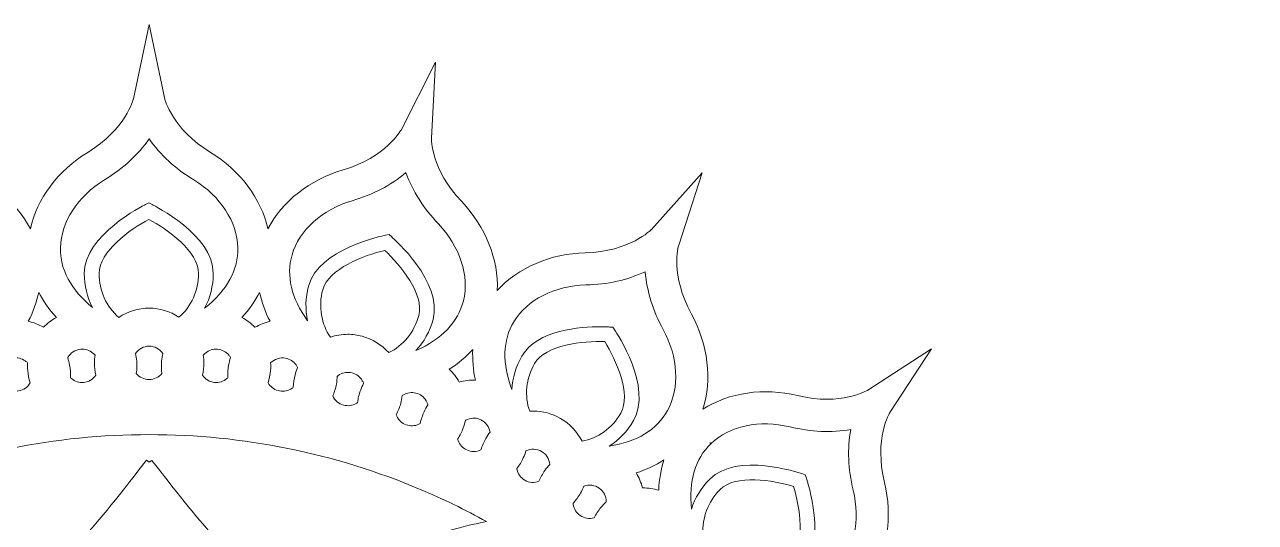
# Model space of a CAD drawing. Header units: millimetres. Extents: x 146 to 1170, y -927 to -143.
# Drawn here: x 968.6 to 1170.3, y -226.2 to -144.6 of the extents above; entities that cross this region are included whole.
import ezdxf

# ---------------------------------------------------------------- set-up
doc = ezdxf.new("R2010")
doc.units = ezdxf.units.MM
doc.header["$MEASUREMENT"] = 0
doc.layers.add('Layer 4', color=7, linetype='Continuous')

msp = doc.modelspace()

# ---------------------------------------------------------------- linework, layer by layer
at = {"layer": 'Layer 4', "lineweight": 0}
for points, knots in [([(1146.48, -357.68), (1144.89, -352.23), (1141.3, -347.68), (1136.8, -345.36), (1141.74, -344.28), (1146.39, -340.81), (1149.34, -335.97), (1153.17, -329.69), (1158.04, -328.49), (1158.08, -328.48), (1158.08, -328.48), (1170.28, -325.9), (1170.28, -325.9), (1170.28, -325.9), (1158.1, -323.32), (1158.1, -323.32), (1158.05, -323.31), (1153.16, -322.1), (1149.34, -315.84), (1146.39, -310.99), (1141.74, -307.53), (1136.8, -306.44), (1141.3, -304.12), (1144.89, -299.57), (1146.48, -294.13), (1148.55, -287.06), (1152.95, -284.66), (1152.99, -284.64), (1152.99, -284.64), (1164.1, -278.99), (1164.1, -278.99), (1164.1, -278.99), (1151.67, -279.65), (1151.67, -279.65), (1151.47, -279.65), (1146.53, -279.7), (1141.27, -274.69), (1137.17, -270.77), (1131.79, -268.62), (1126.73, -268.86), (1130.47, -265.45), (1132.76, -260.12), (1132.89, -254.45), (1133.07, -247.06), (1136.58, -243.74), (1136.72, -243.6), (1136.72, -243.6), (1145.99, -235.27), (1145.99, -235.27), (1145.99, -235.27), (1134.15, -239.13), (1134.15, -239.13), (1134.1, -239.14), (1129.27, -240.54), (1122.83, -237.02), (1117.85, -234.3), (1112.09, -233.62), (1107.27, -235.15), (1110, -230.89), (1110.84, -225.16), (1109.5, -219.65), (1107.76, -212.5), (1110.36, -208.21), (1110.39, -208.17), (1110.39, -208.17), (1117.18, -197.73), (1117.18, -197.73), (1117.18, -197.73), (1106.75, -204.52), (1106.75, -204.52), (1106.7, -204.54), (1102.4, -207.15), (1095.26, -205.41), (1089.75, -204.07), (1084.02, -204.91), (1079.76, -207.64), (1081.29, -202.82), (1080.61, -197.06), (1077.89, -192.08), (1074.34, -185.59), (1075.72, -180.96), (1075.78, -180.77), (1075.78, -180.77), (1079.64, -168.92), (1079.64, -168.92), (1079.64, -168.92), (1071.32, -178.18), (1071.32, -178.18), (1071.29, -178.22), (1067.78, -181.85), (1060.46, -182.02), (1054.79, -182.15), (1049.46, -184.44), (1046.06, -188.18), (1046.29, -183.13), (1044.14, -177.74), (1040.23, -173.64), (1035.14, -168.31), (1035.26, -163.3), (1035.26, -163.26), (1035.26, -163.26), (1035.92, -150.81), (1035.92, -150.81), (1035.92, -150.81), (1030.28, -161.91), (1030.28, -161.91), (1030.26, -161.95), (1027.82, -166.37), (1020.79, -168.43), (1015.34, -170.03), (1010.79, -173.61), (1008.47, -178.11), (1007.38, -173.17), (1003.92, -168.52), (999.07, -165.57), (992.79, -161.74), (991.6, -156.87), (991.59, -156.83), (991.59, -156.83), (989.01, -144.64), (989.01, -144.64), (989.01, -144.64), (986.43, -156.81), (986.43, -156.81), (986.42, -156.86), (985.2, -161.76), (978.95, -165.57), (974.1, -168.52), (970.63, -173.17), (969.55, -178.11), (967.23, -173.61), (962.68, -170.03), (957.23, -168.43), (950.18, -166.36), (947.76, -161.96), (947.74, -161.92), (947.74, -161.92), (942.09, -150.81), (942.09, -150.81), (942.09, -150.81), (942.75, -163.24), (942.75, -163.24), (942.76, -163.29), (942.86, -168.33), (937.79, -173.64), (933.87, -177.74), (931.73, -183.13), (931.96, -188.18), (928.55, -184.44), (923.23, -182.15), (917.56, -182.02), (910.21, -181.85), (906.74, -178.22), (906.71, -178.19), (906.71, -178.19), (898.37, -168.92), (898.37, -168.92), (898.37, -168.92), (902.23, -180.76), (902.23, -180.76), (902.25, -180.81), (903.65, -185.65), (900.13, -192.08), (897.41, -197.06), (896.73, -202.82), (898.26, -207.64), (894, -204.91), (888.27, -204.07), (882.75, -205.41), (875.6, -207.15), (871.32, -204.55), (871.28, -204.52), (871.28, -204.52), (860.83, -197.73), (860.83, -197.73), (860.83, -197.73), (867.62, -208.16), (867.62, -208.16), (867.65, -208.2), (870.25, -212.51), (868.52, -219.65), (867.18, -225.16), (868.02, -230.89), (870.74, -235.15), (865.92, -233.62), (860.17, -234.3), (855.19, -237.02), (848.74, -240.55), (843.92, -239.14), (843.88, -239.13), (843.88, -239.13), (832.03, -235.27), (832.03, -235.27), (832.03, -235.27), (841.29, -243.59), (841.29, -243.59), (841.32, -243.63), (844.95, -247.12), (845.13, -254.45), (845.26, -260.12), (847.55, -265.45), (851.29, -268.86), (846.23, -268.62), (840.85, -270.77), (836.74, -274.68), (831.37, -279.81), (826.42, -279.65), (826.36, -279.65), (826.36, -279.65), (813.92, -278.99), (813.92, -278.99), (813.92, -278.99), (825.02, -284.63), (825.02, -284.63), (825.06, -284.65), (829.47, -287.08), (831.54, -294.13), (833.13, -299.57), (836.72, -304.12), (841.21, -306.44), (836.27, -307.53), (831.63, -310.99), (828.68, -315.84), (824.85, -322.11), (819.98, -323.31), (819.93, -323.32), (819.93, -323.32), (807.74, -325.9), (807.74, -325.9), (807.74, -325.9), (819.92, -328.48), (819.92, -328.48), (819.97, -328.49), (824.86, -329.7), (828.68, -335.97), (831.63, -340.81), (836.27, -344.28), (841.21, -345.36), (836.72, -347.68), (833.13, -352.23), (831.54, -357.68), (829.45, -364.78), (825.2, -367.08), (825.03, -367.17), (825.03, -367.17), (813.92, -372.82), (813.92, -372.82), (813.92, -372.82), (826.35, -372.16), (826.35, -372.16), (826.56, -372.16), (831.46, -372.08), (836.74, -377.12), (840.85, -381.04), (846.24, -383.19), (851.29, -382.95), (847.55, -386.36), (845.26, -391.68), (845.13, -397.35), (844.95, -404.72), (841.33, -408.17), (841.29, -408.2), (841.29, -408.2), (832.03, -416.54), (832.03, -416.54), (832.03, -416.54), (843.87, -412.68), (843.87, -412.68), (843.91, -412.66), (848.74, -411.26), (855.19, -414.78), (860.17, -417.5), (865.92, -418.18), (870.74, -416.65), (868.01, -420.91), (867.18, -426.64), (868.52, -432.16), (870.27, -439.35), (867.74, -443.46), (867.63, -443.63), (867.63, -443.63), (860.83, -454.08), (860.83, -454.08), (860.83, -454.08), (871.27, -447.29), (871.27, -447.29), (871.31, -447.26), (875.61, -444.66), (882.75, -446.39), (888.27, -447.73), (894, -446.9), (898.26, -444.17), (896.73, -448.99), (897.41, -454.74), (900.13, -459.72), (903.65, -466.17), (902.25, -470.99), (902.24, -471.03), (902.24, -471.03), (898.38, -482.88), (898.38, -482.88), (898.38, -482.88), (906.7, -473.62), (906.7, -473.62), (906.73, -473.59), (910.23, -469.96), (917.56, -469.79), (923.23, -469.65), (928.55, -467.36), (931.96, -463.62), (931.73, -468.68), (933.87, -474.06), (937.79, -478.17), (942.88, -483.5), (942.76, -488.5), (942.75, -488.55), (942.75, -488.55), (942.09, -500.99), (942.09, -500.99), (942.09, -500.99), (947.74, -489.9), (947.74, -489.9), (947.76, -489.85), (950.19, -485.44), (957.23, -483.38), (962.68, -481.78), (967.23, -478.19), (969.55, -473.7), (970.63, -478.64), (974.1, -483.28), (978.95, -486.23), (985.22, -490.06), (986.42, -494.93), (986.43, -494.98), (986.43, -494.98), (989.01, -507.17), (989.01, -507.17), (989.01, -507.17), (991.59, -494.99), (991.59, -494.99), (991.6, -494.94), (992.82, -490.04), (999.07, -486.23), (1003.92, -483.28), (1007.38, -478.64), (1008.47, -473.7), (1010.79, -478.19), (1015.34, -481.78), (1020.79, -483.38), (1027.88, -485.46), (1030.18, -489.71), (1030.27, -489.88), (1030.27, -489.88), (1035.92, -500.99), (1035.92, -500.99), (1035.92, -500.99), (1035.26, -488.56), (1035.26, -488.56), (1035.26, -488.51), (1035.16, -483.48), (1040.23, -478.17), (1044.14, -474.06), (1046.29, -468.68), (1046.05, -463.62), (1049.46, -467.36), (1054.79, -469.65), (1060.46, -469.79), (1067.81, -469.96), (1071.28, -473.58), (1071.31, -473.62), (1071.31, -473.62), (1079.64, -482.88), (1079.64, -482.88), (1079.64, -482.88), (1075.79, -471.05), (1075.79, -471.05), (1075.77, -471), (1074.38, -466.15), (1077.89, -459.72), (1080.61, -454.74), (1081.29, -448.99), (1079.76, -444.17), (1084.02, -446.9), (1089.75, -447.73), (1095.26, -446.39), (1102.41, -444.65), (1106.7, -447.26), (1106.74, -447.28), (1106.74, -447.28), (1117.18, -454.08), (1117.18, -454.08), (1117.18, -454.08), (1110.39, -443.64), (1110.39, -443.64), (1110.37, -443.6), (1107.76, -439.29), (1109.5, -432.16), (1110.84, -426.64), (1110, -420.91), (1107.27, -416.65), (1112.1, -418.18), (1117.85, -417.5), (1122.83, -414.78), (1129.31, -411.24), (1133.95, -412.62), (1134.14, -412.67), (1134.14, -412.67), (1145.99, -416.54), (1145.99, -416.54), (1145.99, -416.54), (1136.73, -408.21), (1136.73, -408.21), (1136.69, -408.18), (1133.06, -404.69), (1132.89, -397.35), (1132.76, -391.68), (1130.47, -386.36), (1126.73, -382.95), (1131.79, -383.19), (1137.17, -381.04), (1141.27, -377.12), (1146.6, -372.04), (1151.6, -372.15), (1151.65, -372.16), (1151.65, -372.16), (1164.1, -372.82), (1164.1, -372.82), (1164.1, -372.82), (1153, -367.17), (1153, -367.17), (1152.96, -367.15), (1148.55, -364.73), (1146.48, -357.68)], [0, 0, 0, 0, 1, 1, 1, 2, 2, 2, 3, 3, 3, 4, 4, 4, 5, 5, 5, 6, 6, 6, 7, 7, 7, 8, 8, 8, 9, 9, 9, 10, 10, 10, 11, 11, 11, 12, 12, 12, 13, 13, 13, 14, 14, 14, 15, 15, 15, 16, 16, 16, 17, 17, 17, 18, 18, 18, 19, 19, 19, 20, 20, 20, 21, 21, 21, 22, 22, 22, 23, 23, 23, 24, 24, 24, 25, 25, 25, 26, 26, 26, 27, 27, 27, 28, 28, 28, 29, 29, 29, 30, 30, 30, 31, 31, 31, 32, 32, 32, 33, 33, 33, 34, 34, 34, 35, 35, 35, 36, 36, 36, 37, 37, 37, 38, 38, 38, 39, 39, 39, 40, 40, 40, 41, 41, 41, 42, 42, 42, 43, 43, 43, 44, 44, 44, 45, 45, 45, 46, 46, 46, 47, 47, 47, 48, 48, 48, 49, 49, 49, 50, 50, 50, 51, 51, 51, 52, 52, 52, 53, 53, 53, 54, 54, 54, 55, 55, 55, 56, 56, 56, 57, 57, 57, 58, 58, 58, 59, 59, 59, 60, 60, 60, 61, 61, 61, 62, 62, 62, 63, 63, 63, 64, 64, 64, 65, 65, 65, 66, 66, 66, 67, 67, 67, 68, 68, 68, 69, 69, 69, 70, 70, 70, 71, 71, 71, 72, 72, 72, 73, 73, 73, 74, 74, 74, 75, 75, 75, 76, 76, 76, 77, 77, 77, 78, 78, 78, 79, 79, 79, 80, 80, 80, 81, 81, 81, 82, 82, 82, 83, 83, 83, 84, 84, 84, 85, 85, 85, 86, 86, 86, 87, 87, 87, 88, 88, 88, 89, 89, 89, 90, 90, 90, 91, 91, 91, 92, 92, 92, 93, 93, 93, 94, 94, 94, 95, 95, 95, 96, 96, 96, 97, 97, 97, 98, 98, 98, 99, 99, 99, 100, 100, 100, 101, 101, 101, 102, 102, 102, 103, 103, 103, 104, 104, 104, 105, 105, 105, 106, 106, 106, 107, 107, 107, 108, 108, 108, 109, 109, 109, 110, 110, 110, 111, 111, 111, 112, 112, 112, 113, 113, 113, 114, 114, 114, 115, 115, 115, 116, 116, 116, 117, 117, 117, 118, 118, 118, 119, 119, 119, 120, 120, 120, 121, 121, 121, 122, 122, 122, 123, 123, 123, 124, 124, 124, 125, 125, 125, 126, 126, 126, 127, 127, 127, 128, 128, 128, 129, 129, 129, 130, 130, 130, 131, 131, 131, 132, 132, 132, 133, 133, 133, 134, 134, 134, 135, 135, 135, 136, 136, 136, 137, 137, 137, 138, 138, 138, 139, 139, 139, 140, 140, 140, 141, 141, 141, 142, 142, 142, 143, 143, 143, 144, 144, 144, 144]), ([(998.1, -191.11), (999.03, -189.38), (999.51, -187.44), (999.51, -185.41), (999.51, -179.08), (989.89, -174.31), (989.48, -174.11), (989.48, -174.11), (988.95, -173.85), (988.95, -173.85), (988.95, -173.85), (988.42, -174.11), (988.42, -174.11), (988.01, -174.31), (978.39, -179.09), (978.39, -185.41), (978.39, -187.37), (978.85, -189.27), (979.72, -190.96), (976.2, -188.08), (974.39, -184.73), (974.47, -181.2), (974.56, -177), (977.33, -172.73), (981.69, -170.08), (981.69, -170.08), (981.69, -170.08), (981.69, -170.08), (984.72, -168.23), (987.18, -165.97), (989.01, -163.34), (990.84, -165.97), (993.3, -168.24), (996.33, -170.08), (1000.69, -172.73), (1003.46, -176.99), (1003.55, -181.2), (1003.63, -184.79), (1001.75, -188.2), (998.1, -191.11)], [0, 0, 0, 0, 1, 1, 1, 2, 2, 2, 3, 3, 3, 4, 4, 4, 5, 5, 5, 6, 6, 6, 7, 7, 7, 8, 8, 8, 9, 9, 9, 10, 10, 10, 11, 11, 11, 12, 12, 12, 13, 13, 13, 13]), ([(1040.51, -189.89), (1039.65, -193.37), (1036.97, -196.17), (1032.72, -198.04), (1034.04, -196.62), (1035.01, -194.87), (1035.53, -192.93), (1037.16, -186.82), (1029.11, -179.72), (1028.76, -179.42), (1028.76, -179.42), (1028.32, -179.03), (1028.32, -179.03), (1028.32, -179.03), (1027.74, -179.14), (1027.74, -179.14), (1027.29, -179.23), (1016.76, -181.35), (1015.13, -187.46), (1014.62, -189.36), (1014.57, -191.31), (1014.98, -193.17), (1012.31, -189.48), (1011.43, -185.76), (1012.42, -182.36), (1013.59, -178.33), (1017.37, -174.93), (1022.27, -173.49), (1025.67, -172.5), (1028.63, -170.95), (1031.08, -168.88), (1032.17, -171.9), (1033.96, -174.72), (1036.41, -177.28), (1039.93, -180.98), (1041.51, -185.81), (1040.51, -189.89)], [0, 0, 0, 0, 1, 1, 1, 2, 2, 2, 3, 3, 3, 4, 4, 4, 5, 5, 5, 6, 6, 6, 7, 7, 7, 8, 8, 8, 9, 9, 9, 10, 10, 10, 11, 11, 11, 12, 12, 12, 12]), ([(988.95, -176.54), (992.03, -178.18), (997.1, -181.83), (997.1, -185.41), (997.1, -188.2), (995.91, -190.86), (993.9, -192.56), (992.43, -191.6), (990.74, -191.09), (989.01, -191.09), (987.24, -191.09), (985.53, -191.61), (984.05, -192.6), (982.01, -190.9), (980.8, -188.22), (980.8, -185.41), (980.8, -181.84), (985.87, -178.19), (988.95, -176.54)], [0, 0, 0, 0, 1, 1, 1, 2, 2, 2, 3, 3, 3, 4, 4, 4, 5, 5, 5, 6, 6, 6, 6]), ([(1017.45, -188.08), (1018.38, -184.64), (1024.22, -182.42), (1027.62, -181.63), (1030.18, -184.02), (1034.13, -188.85), (1033.2, -192.3), (1032.48, -195), (1030.64, -197.25), (1028.27, -198.38), (1027.1, -197.07), (1025.6, -196.14), (1023.9, -195.68), (1023.14, -195.48), (1022.35, -195.37), (1021.57, -195.37), (1020.59, -195.37), (1019.63, -195.53), (1018.71, -195.85), (1017.2, -193.68), (1016.73, -190.79), (1017.45, -188.08)], [0, 0, 0, 0, 1, 1, 1, 2, 2, 2, 3, 3, 3, 4, 4, 4, 5, 5, 5, 6, 6, 6, 7, 7, 7, 7]), ([(1073.95, -207.85), (1072.23, -210.99), (1068.93, -212.99), (1064.37, -213.7), (1066, -212.67), (1067.37, -211.24), (1068.37, -209.51), (1071.53, -204.04), (1065.59, -195.09), (1065.33, -194.71), (1065.33, -194.71), (1065.01, -194.22), (1065.01, -194.22), (1065.01, -194.22), (1064.42, -194.18), (1064.42, -194.18), (1064.32, -194.18), (1063.77, -194.14), (1062.93, -194.14), (1059.78, -194.14), (1052.57, -194.63), (1050.08, -198.95), (1049.09, -200.66), (1048.54, -202.53), (1048.46, -204.44), (1046.83, -200.17), (1046.93, -196.35), (1048.77, -193.31), (1050.95, -189.72), (1055.48, -187.41), (1060.58, -187.29), (1064.12, -187.21), (1067.39, -186.48), (1070.29, -185.12), (1070.56, -188.31), (1071.56, -191.51), (1073.26, -194.61), (1075.71, -199.1), (1075.97, -204.17), (1073.95, -207.85)], [0, 0, 0, 0, 1, 1, 1, 2, 2, 2, 3, 3, 3, 4, 4, 4, 5, 5, 5, 6, 6, 6, 7, 7, 7, 8, 8, 8, 9, 9, 9, 10, 10, 10, 11, 11, 11, 12, 12, 12, 13, 13, 13, 13]), ([(969.2, -193.24), (970.01, -191.68), (970.58, -190.09), (970.92, -188.5), (971.66, -189.95), (972.63, -191.34), (973.81, -192.63), (973.02, -193.06), (972.31, -193.59), (971.68, -194.23), (970.9, -193.77), (970.07, -193.44), (969.2, -193.24)], [0, 0, 0, 0, 1, 1, 1, 2, 2, 2, 3, 3, 3, 4, 4, 4, 4]), ([(1006.35, -194.23), (1005.72, -193.59), (1005, -193.05), (1004.21, -192.63), (1005.39, -191.33), (1006.36, -189.95), (1007.1, -188.5), (1007.44, -190.09), (1008.01, -191.68), (1008.82, -193.24), (1007.95, -193.45), (1007.12, -193.78), (1006.35, -194.23)], [0, 0, 0, 0, 1, 1, 1, 2, 2, 2, 3, 3, 3, 4, 4, 4, 4]), ([(991.11, -201.78), (990.59, -202.42), (989.83, -202.78), (989.01, -202.78), (988.18, -202.78), (987.42, -202.42), (986.91, -201.78), (987.01, -201.1), (987.02, -200.42), (986.97, -199.75), (986.93, -199.34), (986.86, -198.93), (986.77, -198.51), (987.27, -197.78), (988.12, -197.32), (989.01, -197.32), (989.89, -197.32), (990.74, -197.78), (991.25, -198.51), (991.15, -198.93), (991.09, -199.34), (991.05, -199.75), (990.99, -200.42), (991.01, -201.1), (991.11, -201.78)], [0, 0, 0, 0, 1, 1, 1, 2, 2, 2, 3, 3, 3, 4, 4, 4, 5, 5, 5, 6, 6, 6, 7, 7, 7, 8, 8, 8, 8]), ([(1063.66, -196.56), (1065.51, -199.52), (1068.07, -205.21), (1066.29, -208.31), (1064.89, -210.73), (1062.53, -212.43), (1059.94, -212.9), (1059.14, -211.32), (1057.93, -210.03), (1056.41, -209.15), (1055.06, -208.37), (1053.53, -207.96), (1051.96, -207.96), (1051.76, -207.96), (1051.57, -207.97), (1051.37, -207.98), (1050.47, -205.49), (1050.76, -202.58), (1052.17, -200.16), (1053.95, -197.07), (1060.17, -196.44), (1063.66, -196.56)], [0, 0, 0, 0, 1, 1, 1, 2, 2, 2, 3, 3, 3, 4, 4, 4, 5, 5, 5, 6, 6, 6, 7, 7, 7, 7]), ([(969.11, -201.31), (969.17, -201.98), (969.31, -202.65), (969.52, -203.3), (969.13, -204.02), (968.44, -204.51), (967.63, -204.65), (966.91, -204.78), (966.19, -204.61), (965.59, -204.2), (965.52, -204.15), (965.45, -204.1), (965.39, -204.04), (965.37, -203.35), (965.27, -202.67), (965.09, -202.02), (964.99, -201.62), (964.85, -201.23), (964.68, -200.84), (965.05, -200.02), (965.81, -199.43), (966.68, -199.28), (967.4, -199.15), (968.12, -199.31), (968.72, -199.73), (968.85, -199.82), (968.98, -199.93), (969.1, -200.05), (969.07, -200.48), (969.08, -200.9), (969.11, -201.31)], [0, 0, 0, 0, 1, 1, 1, 2, 2, 2, 3, 3, 3, 4, 4, 4, 5, 5, 5, 6, 6, 6, 7, 7, 7, 8, 8, 8, 9, 9, 9, 10, 10, 10, 10]), ([(980.28, -202.07), (979.83, -202.75), (979.1, -203.18), (978.28, -203.25), (977.55, -203.31), (976.84, -203.09), (976.29, -202.62), (976.22, -202.56), (976.16, -202.51), (976.1, -202.44), (976.14, -201.76), (976.1, -201.07), (975.98, -200.41), (975.91, -200), (975.8, -199.59), (975.67, -199.19), (976.11, -198.41), (976.92, -197.89), (977.8, -197.81), (978.54, -197.75), (979.23, -197.97), (979.79, -198.44), (979.92, -198.55), (980.04, -198.66), (980.14, -198.79), (980.08, -199.21), (980.05, -199.64), (980.05, -200.05), (980.05, -200.73), (980.13, -201.41), (980.28, -202.07)], [0, 0, 0, 0, 1, 1, 1, 2, 2, 2, 3, 3, 3, 4, 4, 4, 5, 5, 5, 6, 6, 6, 7, 7, 7, 8, 8, 8, 9, 9, 9, 10, 10, 10, 10]), ([(1002.04, -200.41), (1001.92, -201.07), (1001.88, -201.76), (1001.92, -202.44), (1001.86, -202.51), (1001.8, -202.56), (1001.73, -202.62), (1001.17, -203.09), (1000.47, -203.31), (999.74, -203.25), (998.92, -203.18), (998.19, -202.75), (997.73, -202.07), (997.89, -201.41), (997.97, -200.73), (997.97, -200.05), (997.97, -199.64), (997.94, -199.21), (997.88, -198.79), (997.98, -198.66), (998.1, -198.55), (998.22, -198.44), (998.79, -197.97), (999.48, -197.75), (1000.21, -197.81), (1000.94, -197.88), (1001.6, -198.22), (1002.07, -198.78), (1002.17, -198.9), (1002.27, -199.04), (1002.35, -199.18), (1002.21, -199.59), (1002.11, -200), (1002.04, -200.41)], [0, 0, 0, 0, 1, 1, 1, 2, 2, 2, 3, 3, 3, 4, 4, 4, 5, 5, 5, 6, 6, 6, 7, 7, 7, 8, 8, 8, 9, 9, 9, 10, 10, 10, 11, 11, 11, 11]), ([(1008.92, -200.05), (1009.55, -199.42), (1010.47, -199.12), (1011.34, -199.28), (1012.05, -199.4), (1012.68, -199.8), (1013.1, -200.4), (1013.19, -200.53), (1013.27, -200.68), (1013.34, -200.83), (1013.17, -201.22), (1013.03, -201.62), (1012.93, -202.02), (1012.75, -202.67), (1012.65, -203.35), (1012.63, -204.04), (1012.57, -204.09), (1012.5, -204.15), (1012.43, -204.2), (1011.83, -204.61), (1011.11, -204.78), (1010.39, -204.65), (1009.67, -204.52), (1009.05, -204.12), (1008.63, -203.53), (1008.58, -203.46), (1008.53, -203.38), (1008.49, -203.31), (1008.71, -202.66), (1008.84, -201.99), (1008.9, -201.31), (1008.94, -200.9), (1008.95, -200.48), (1008.92, -200.05)], [0, 0, 0, 0, 1, 1, 1, 2, 2, 2, 3, 3, 3, 4, 4, 4, 5, 5, 5, 6, 6, 6, 7, 7, 7, 8, 8, 8, 9, 9, 9, 10, 10, 10, 11, 11, 11, 11]), ([(1042.48, -202.88), (1041.59, -202.85), (1040.7, -202.96), (1039.83, -203.2), (1039.39, -202.42), (1038.84, -201.71), (1038.18, -201.1), (1039.66, -200.16), (1040.96, -199.07), (1042.04, -197.87), (1041.96, -199.49), (1042.1, -201.17), (1042.48, -202.88)], [0, 0, 0, 0, 1, 1, 1, 2, 2, 2, 3, 3, 3, 4, 4, 4, 4]), ([(1019.69, -203.52), (1019.76, -203.11), (1019.8, -202.69), (1019.81, -202.26), (1019.94, -202.16), (1020.07, -202.06), (1020.22, -201.98), (1020.84, -201.62), (1021.59, -201.52), (1022.29, -201.7), (1022.99, -201.89), (1023.58, -202.34), (1023.94, -202.98), (1024.03, -203.12), (1024.1, -203.27), (1024.15, -203.42), (1023.95, -203.8), (1023.77, -204.19), (1023.63, -204.58), (1023.4, -205.21), (1023.24, -205.88), (1023.16, -206.56), (1023.09, -206.61), (1023.02, -206.66), (1022.95, -206.7), (1022.31, -207.07), (1021.58, -207.16), (1020.87, -206.97), (1020.08, -206.76), (1019.44, -206.22), (1019.1, -205.47), (1019.37, -204.84), (1019.57, -204.18), (1019.69, -203.52)], [0, 0, 0, 0, 1, 1, 1, 2, 2, 2, 3, 3, 3, 4, 4, 4, 5, 5, 5, 6, 6, 6, 7, 7, 7, 8, 8, 8, 9, 9, 9, 10, 10, 10, 11, 11, 11, 11]), ([(1030.24, -206.66), (1030.34, -206.26), (1030.42, -205.84), (1030.47, -205.42), (1030.61, -205.32), (1030.75, -205.24), (1030.9, -205.17), (1031.56, -204.86), (1032.3, -204.83), (1032.98, -205.08), (1033.67, -205.33), (1034.22, -205.83), (1034.52, -206.49), (1034.59, -206.64), (1034.65, -206.79), (1034.69, -206.95), (1034.46, -207.31), (1034.25, -207.68), (1034.07, -208.06), (1033.79, -208.67), (1033.57, -209.32), (1033.43, -209.99), (1033.36, -210.04), (1033.28, -210.08), (1033.2, -210.11), (1032.54, -210.42), (1031.8, -210.45), (1031.12, -210.2), (1030.43, -209.95), (1029.89, -209.45), (1029.58, -208.79), (1029.54, -208.72), (1029.51, -208.64), (1029.48, -208.56), (1029.81, -207.95), (1030.06, -207.31), (1030.24, -206.66)], [0, 0, 0, 0, 1, 1, 1, 2, 2, 2, 3, 3, 3, 4, 4, 4, 5, 5, 5, 6, 6, 6, 7, 7, 7, 8, 8, 8, 9, 9, 9, 10, 10, 10, 11, 11, 11, 12, 12, 12, 12]), ([(1044.17, -212.43), (1043.84, -213.02), (1043.57, -213.64), (1043.37, -214.3), (1042.63, -214.66), (1041.79, -214.66), (1041.04, -214.31), (1040.38, -214.01), (1039.88, -213.46), (1039.63, -212.78), (1039.6, -212.7), (1039.58, -212.61), (1039.56, -212.53), (1039.93, -211.96), (1040.24, -211.34), (1040.47, -210.71), (1040.61, -210.32), (1040.73, -209.91), (1040.82, -209.49), (1040.96, -209.41), (1041.11, -209.34), (1041.26, -209.28), (1041.95, -209.03), (1042.69, -209.06), (1043.35, -209.37), (1044.15, -209.74), (1044.73, -210.51), (1044.88, -211.4), (1044.62, -211.73), (1044.38, -212.08), (1044.17, -212.43)], [0, 0, 0, 0, 1, 1, 1, 2, 2, 2, 3, 3, 3, 4, 4, 4, 5, 5, 5, 6, 6, 6, 7, 7, 7, 8, 8, 8, 9, 9, 9, 10, 10, 10, 10]), ([(1080.88, -213.12), (1080.88, -213.12), (1081.05, -213.3), (1081.05, -213.3), (1084.09, -210.39), (1089.05, -209.34), (1094.02, -210.54), (1097.46, -211.38), (1100.8, -211.52), (1103.96, -210.96), (1103.39, -214.11), (1103.53, -217.45), (1104.37, -220.89), (1105.57, -225.86), (1104.52, -230.83), (1101.61, -233.86), (1099.15, -236.43), (1095.46, -237.52), (1090.88, -237.04), (1092.72, -236.46), (1094.4, -235.44), (1095.8, -234.04), (1100.27, -229.57), (1096.85, -219.38), (1096.7, -218.95), (1096.7, -218.95), (1096.51, -218.39), (1096.51, -218.39), (1096.51, -218.39), (1095.95, -218.2), (1095.95, -218.2), (1095.52, -218.05), (1085.34, -214.63), (1080.87, -219.1), (1079.47, -220.5), (1078.45, -222.18), (1077.87, -224.01), (1077.39, -219.44), (1078.48, -215.76), (1081.05, -213.3), (1081.05, -213.3), (1080.88, -213.12), (1080.88, -213.12)], [0, 0, 0, 0, 1, 1, 1, 2, 2, 2, 3, 3, 3, 4, 4, 4, 5, 5, 5, 6, 6, 6, 7, 7, 7, 8, 8, 8, 9, 9, 9, 10, 10, 10, 11, 11, 11, 12, 12, 12, 13, 13, 13, 14, 14, 14, 14]), ([(989.01, -211.81), (1004.42, -211.81), (1019.37, -214.83), (1033.44, -220.78), (1037.14, -222.34), (1040.79, -224.12), (1044.3, -226.06), (1041.79, -226.53), (1036.6, -227.68), (1030.82, -230.11), (1022.68, -233.54), (1016.22, -238.43), (1012.11, -244.27), (1011.98, -244.04), (1011.84, -243.82), (1011.7, -243.6), (1007.42, -236.83), (1002.31, -231.23), (998.84, -227.6), (996.47, -225.12), (991.35, -218.45), (990.77, -217.69), (990.77, -217.69), (989.43, -216.03), (989.43, -216.03), (989.43, -216.03), (989.04, -216.3), (989.04, -216.3), (989.04, -216.3), (988.6, -215.98), (988.6, -215.98), (988.6, -215.98), (987.31, -217.6), (987.31, -217.6), (987.31, -217.6), (987.26, -217.67), (987.26, -217.67), (987.2, -217.74), (981.66, -225), (979.17, -227.6), (975.7, -231.23), (970.59, -236.83), (966.32, -243.6), (966.18, -243.82), (966.04, -244.04), (965.9, -244.27), (961.8, -238.43), (955.34, -233.54), (947.19, -230.11), (941.42, -227.68), (936.23, -226.53), (933.72, -226.06), (937.23, -224.12), (940.88, -222.34), (944.58, -220.78), (958.65, -214.83), (973.6, -211.81), (989.01, -211.81)], [0, 0, 0, 0, 1, 1, 1, 2, 2, 2, 3, 3, 3, 4, 4, 4, 5, 5, 5, 6, 6, 6, 7, 7, 7, 8, 8, 8, 9, 9, 9, 10, 10, 10, 11, 11, 11, 12, 12, 12, 13, 13, 13, 14, 14, 14, 15, 15, 15, 16, 16, 16, 17, 17, 17, 18, 18, 18, 19, 19, 19, 19]), ([(1050.76, -214.46), (1051.56, -214.08), (1052.55, -214.12), (1053.3, -214.55), (1054.06, -214.99), (1054.57, -215.81), (1054.65, -216.7), (1054.36, -217.01), (1054.09, -217.34), (1053.85, -217.67), (1053.47, -218.23), (1053.14, -218.83), (1052.89, -219.46), (1052.12, -219.75), (1051.28, -219.69), (1050.57, -219.27), (1049.86, -218.86), (1049.38, -218.17), (1049.25, -217.36), (1049.67, -216.83), (1050.03, -216.25), (1050.32, -215.63), (1050.49, -215.26), (1050.64, -214.86), (1050.76, -214.46)], [0, 0, 0, 0, 1, 1, 1, 2, 2, 2, 3, 3, 3, 4, 4, 4, 5, 5, 5, 6, 6, 6, 7, 7, 7, 8, 8, 8, 8]), ([(1069.91, -220.53), (1069.89, -220.53), (1069.87, -220.53), (1069.86, -220.53), (1069.63, -219.67), (1069.27, -218.85), (1068.8, -218.09), (1070.48, -217.56), (1072.01, -216.84), (1073.37, -215.96), (1072.87, -217.5), (1072.58, -219.16), (1072.5, -220.92), (1071.66, -220.66), (1070.79, -220.53), (1069.91, -220.53)], [0, 0, 0, 0, 1, 1, 1, 2, 2, 2, 3, 3, 3, 4, 4, 4, 5, 5, 5, 5]), ([(1082.57, -220.8), (1085.09, -218.28), (1091.26, -219.28), (1094.6, -220.3), (1095.62, -223.64), (1096.63, -229.8), (1094.1, -232.33), (1092.12, -234.31), (1089.4, -235.35), (1086.77, -235.13), (1086.42, -233.39), (1085.58, -231.82), (1084.34, -230.58), (1083.09, -229.33), (1081.52, -228.5), (1079.78, -228.14), (1079.56, -225.51), (1080.59, -222.78), (1082.57, -220.8)], [0, 0, 0, 0, 1, 1, 1, 2, 2, 2, 3, 3, 3, 4, 4, 4, 5, 5, 5, 6, 6, 6, 6]), ([(1060.24, -220.26), (1061.08, -219.95), (1062.03, -220.07), (1062.76, -220.58), (1063.48, -221.08), (1063.92, -221.94), (1063.91, -222.84), (1063.6, -223.12), (1063.3, -223.42), (1063.04, -223.74), (1062.6, -224.26), (1062.23, -224.83), (1061.92, -225.44), (1061.13, -225.66), (1060.3, -225.52), (1059.63, -225.05), (1059.03, -224.63), (1058.63, -224), (1058.51, -223.28), (1058.49, -223.2), (1058.48, -223.12), (1058.48, -223.04), (1058.94, -222.54), (1059.35, -221.99), (1059.69, -221.39), (1059.9, -221.03), (1060.08, -220.65), (1060.24, -220.26)], [0, 0, 0, 0, 1, 1, 1, 2, 2, 2, 3, 3, 3, 4, 4, 4, 5, 5, 5, 6, 6, 6, 7, 7, 7, 8, 8, 8, 9, 9, 9, 9])]:
    msp.add_open_spline(points, degree=3, knots=knots, dxfattribs=at)

doc.saveas('drawing.dxf')
